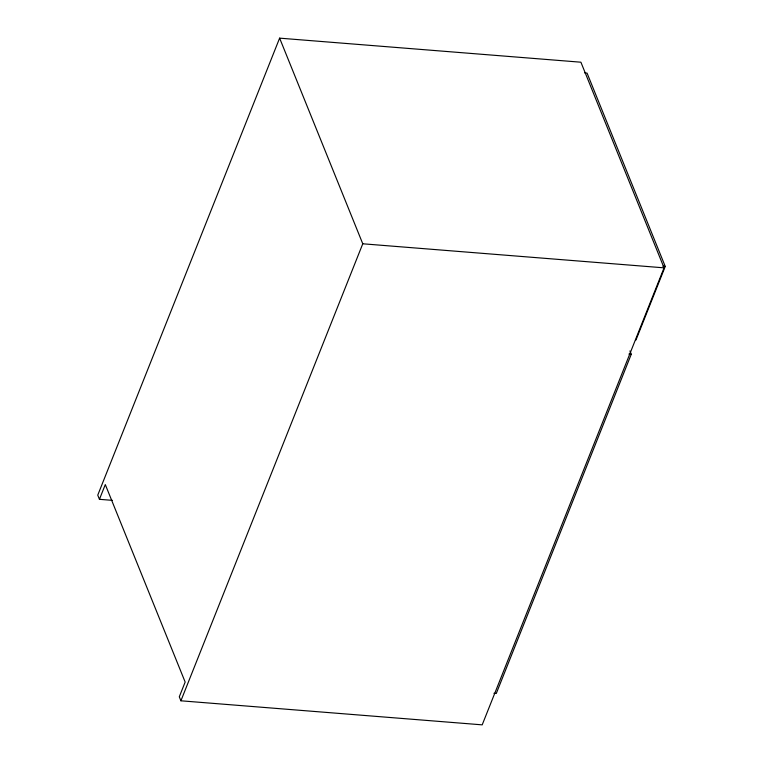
<?xml version="1.0" encoding="UTF-8"?>
<svg xmlns="http://www.w3.org/2000/svg" width="763" height="763" viewBox="0 0 763 763"><rect width="100%" height="100%" fill="white"/><g stroke="black" fill="none" stroke-linecap="round" stroke-linejoin="round"><path stroke-width="1.14" d="M99.438 499.317L105.304 484.581L185.161 682.055L179.295 696.8L180.907 700.796L482.197 724.85L664.068 267.842L580.91 62.204L279.62 38.15L97.75 495.158L99.438 499.317L112.485 500.366M180.907 700.796L362.768 243.788L279.62 38.15M635.97 340.012L665.25 266.449L587.062 73.095L584.687 72.905M629.923 350.951L631.259 354.261L496.274 693.481L493.919 693.29M662.875 266.258L665.25 266.449M362.768 243.788L664.068 267.842M628.903 354.08L631.259 354.261"/></g></svg>
